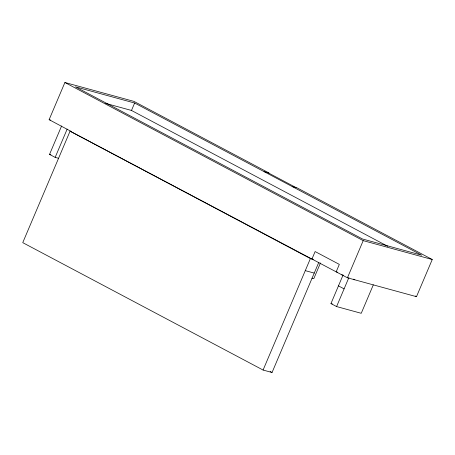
<?xml version="1.0" encoding="UTF-8"?>
<svg xmlns="http://www.w3.org/2000/svg" width="455" height="455" viewBox="0 0 455 455"><rect width="100%" height="100%" fill="white"/><g stroke="black" fill="none" stroke-linecap="round" stroke-linejoin="round"><path stroke-width="0.68" d="M292.235 186.561L297.166 187.909L432.25 259.515L416.479 296.677L347.432 277.795L70.07 131.171L22.75 242.646L263.087 370.046L310.401 258.565L313.313 259.367M263.087 370.046L272.05 372.497L318.824 262.29M373.31 284.87L361.242 313.302L336.586 306.562L330.956 303.576L343.03 275.116M336.586 306.562L348.934 277.465M71.611 131.666L49.123 119.665L64.9 82.503L133.941 101.385L269.024 172.991L264.093 171.643M58.587 158.317L55.163 157.379L49.532 154.399L61.601 125.961M55.163 157.379L67.175 129.078M105.634 103.382L131.484 110.451L134.64 103.023L421.688 255.187L362.51 239L75.456 86.837L134.64 103.023M311.971 258.997L315.127 251.564L339.333 264.395L336.177 271.828L337.519 272.192M320.474 262.95L313.802 278.665L311.954 278.159M347.432 277.795L363.209 240.632L432.25 259.515M49.123 119.665L50.471 120.029M49.532 154.399L50.903 154.774M341.807 274.809L343.15 275.178M305.26 270.634L314.229 273.085M330.956 303.576L332.326 303.951M268.012 172.718L296.154 187.636M131.484 110.451L387.757 246.303M64.9 82.503L363.209 240.632M415.227 296.012L416.479 296.677M353.58 279.154L354.832 279.814M70.07 131.171L310.401 258.565M338.446 285.876L344.077 288.857M270.168 371.496L272.05 372.497"/></g></svg>
